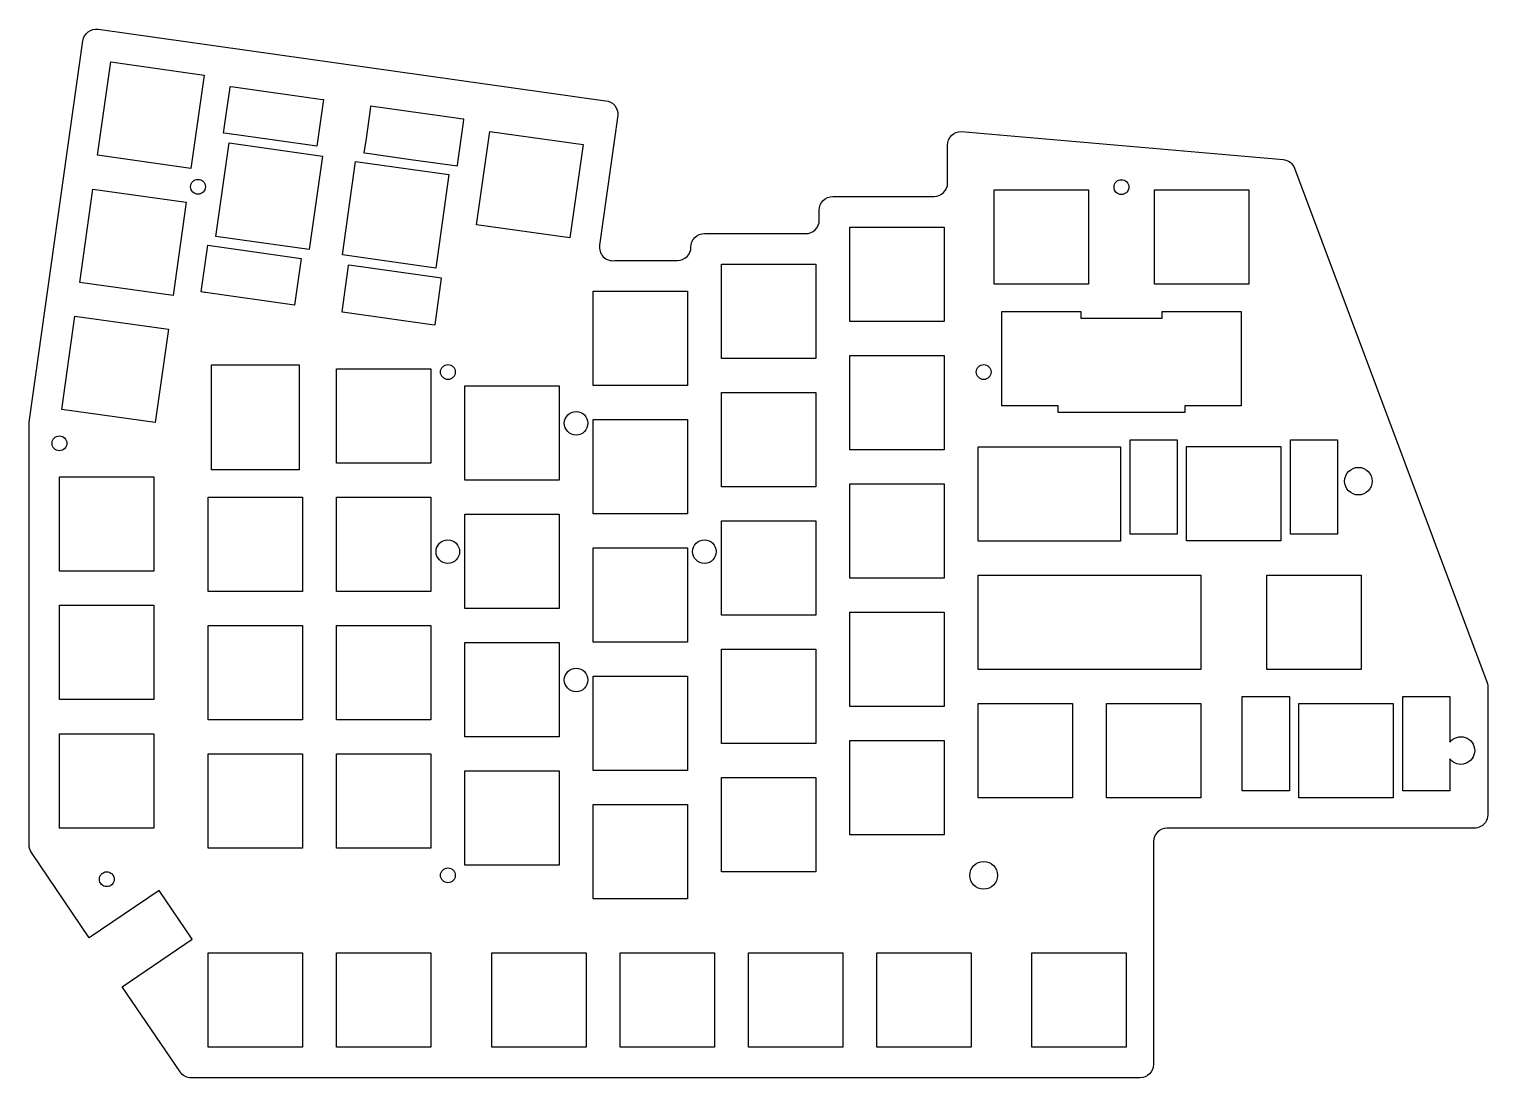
# Model space of a CAD drawing. Header units: millimetres. Extents: x -224 to -7, y 7 to 163.
import ezdxf

# ---------------------------------------------------------------- set-up
doc = ezdxf.new("R2010")
doc.units = ezdxf.units.MM
doc.layers.get('0').update_dxf_attribs({"linetype": 'CONTINUOUS'})

msp = doc.modelspace()

# ---------------------------------------------------------------- linework, layer by layer
for points in [[(-108.6, 132.51, 0.414214), (-106.6, 134.51), (-106.6, 136.01, -0.414214), (-104.6, 138.01), (-89.55, 138.01, 0.414214), (-87.55, 140.01), (-87.55, 145.65, -0.414214), (-85.55, 147.65), (-37.75, 143.5, -0.288633), (-36.05, 142.22), (-7.48, 66.01, -0.09013), (-7.35, 65.31), (-7.35, 46.26, -0.150772), (-7.7, 45.13, -0.247364), (-9.35, 44.26), (-54.99, 44.26, 0.413921), (-56.99, 42.26), (-56.99, 9.21, -0.413921), (-58.99, 7.21), (-199.85, 7.21, -0.24886), (-201.5, 8.09), (-210.07, 20.74), (-199.7, 27.77), (-204.6, 35.02), (-214.98, 27.99), (-223.55, 40.64, -0.149901), (-223.9, 41.76), (-223.9, 104.26, -0.034915), (-223.88, 104.54), (-215.93, 161.13, -0.415028), (-213.66, 162.83), (-138.33, 152.23, -0.414217), (-136.51, 150.07), (-139.22, 130.79, 0.501663), (-136.96, 128.51), (-127.65, 128.51, 0.414214), (-125.65, 130.51, -0.414214), (-123.65, 132.51)], [(-193.57, 154.29), (-180.69, 152.48, -0.001841), (-180.69, 152.48), (-180.2, 152.41), (-181.17, 145.48), (-187.49, 146.37), (-194.54, 147.36, -0.000982), (-194.54, 147.36), (-195.03, 147.43), (-194.7, 149.82), (-194.13, 153.87, -0.0027), (-194.13, 153.87), (-194.06, 154.36), (-193.57, 154.3, -0.004785)], [(-173.7, 144.43, 0.002645), (-173.7, 144.43), (-167.26, 143.53), (-160.33, 142.55), (-160.26, 143.05, 0.001869), (-160.26, 143.05), (-159.42, 148.99), (-159.35, 149.49), (-159.84, 149.56, 0.002706), (-159.85, 149.56), (-160.14, 149.6), (-173.22, 151.43), (-173.29, 150.94, 0.00326), (-173.29, 150.94), (-173.89, 146.65), (-174.19, 144.5)], [(-198.35, 123.85), (-197.37, 130.78), (-183.51, 128.83), (-184.49, 121.9), (-197.71, 123.76), (-197.85, 123.78, -0.001911), (-197.86, 123.78)], [(-177.01, 120.85, 0.002112), (-177.01, 120.85), (-164.14, 119.04), (-163.64, 118.97), (-162.67, 125.91), (-176.04, 127.78), (-176.53, 127.85), (-176.6, 127.36, 0.001813), (-176.6, 127.36), (-177, 124.5), (-177.5, 120.92)], [(-71.12, 106.94), (-79.52, 106.94), (-79.52, 120.94), (-67.76, 120.94), (-67.76, 119.94), (-55.71, 119.94), (-55.71, 120.94), (-43.95, 120.94), (-43.95, 106.94), (-50.45, 106.94, -0.000081), (-50.45, 106.94), (-52.35, 106.94), (-52.35, 105.94), (-71.12, 105.94)], [(-36.66, 87.89), (-36.66, 101.89), (-29.66, 101.89), (-29.66, 87.89), (-36.16, 87.89, -0.000078), (-36.16, 87.89)], [(-12.99, 63.79), (-12.99, 57.01, -3.011438), (-12.99, 54.56), (-12.99, 49.79), (-19.99, 49.79), (-19.99, 63.79), (-13.49, 63.79, -0.000079), (-13.49, 63.79)]]:
    msp.add_lwpolyline(points, format="xyb", close=True)
for points in [[(-211.79, 158), (-197.93, 156.05), (-199.88, 142.19), (-213.74, 144.13)], [(-155.53, 147.69), (-141.67, 145.74), (-143.62, 131.87), (-157.48, 133.82)], [(-194.23, 145.96), (-180.37, 144.01), (-182.32, 130.15), (-196.18, 132.1)], [(-175.45, 143.21), (-161.59, 141.26), (-163.54, 127.4), (-177.4, 129.35)], [(-214.45, 139.13), (-200.58, 137.19), (-202.53, 123.32), (-216.39, 125.27)], [(-80.64, 138.99), (-66.64, 138.99), (-66.64, 124.99), (-80.64, 124.99)], [(-56.83, 138.99), (-42.83, 138.99), (-42.83, 124.99), (-56.83, 124.99)], [(-102.07, 133.49), (-88.07, 133.49), (-88.07, 119.49), (-102.07, 119.49)], [(-121.12, 127.99), (-107.12, 127.99), (-107.12, 113.99), (-121.12, 113.99)], [(-140.17, 123.99), (-126.17, 123.99), (-126.17, 109.99), (-140.17, 109.99)], [(-217.1, 120.27), (-203.23, 118.32), (-205.18, 104.46), (-219.05, 106.41)], [(-196.82, 113.04), (-183.82, 113.04), (-183.82, 97.44), (-196.82, 97.44)], [(-102.07, 114.44), (-88.07, 114.44), (-88.07, 100.44), (-102.07, 100.44)], [(-178.27, 112.44), (-164.27, 112.44), (-164.27, 98.44), (-178.27, 98.44)], [(-159.22, 109.94), (-145.22, 109.94), (-145.22, 95.94), (-159.22, 95.94)], [(-121.12, 108.94), (-107.12, 108.94), (-107.12, 94.94), (-121.12, 94.94)], [(-140.17, 104.94), (-126.17, 104.94), (-126.17, 90.94), (-140.17, 90.94)], [(-60.47, 87.89), (-60.47, 101.89), (-53.47, 101.89), (-53.47, 87.89)], [(-61.88, 86.87), (-83.02, 86.87), (-83.02, 100.87), (-61.88, 100.87)], [(-38.07, 86.89), (-52.07, 86.89), (-52.07, 100.89), (-38.07, 100.89)], [(-219.37, 96.39), (-205.37, 96.39), (-205.37, 82.39), (-219.37, 82.39)], [(-102.07, 95.39), (-88.07, 95.39), (-88.07, 81.39), (-102.07, 81.39)], [(-197.32, 93.39), (-183.32, 93.39), (-183.32, 79.39), (-197.32, 79.39)], [(-178.27, 93.39), (-164.27, 93.39), (-164.27, 79.39), (-178.27, 79.39)], [(-159.22, 90.89), (-145.22, 90.89), (-145.22, 76.89), (-159.22, 76.89)], [(-121.12, 89.89), (-107.12, 89.89), (-107.12, 75.89), (-121.12, 75.89)], [(-140.17, 85.89), (-126.17, 85.89), (-126.17, 71.89), (-140.17, 71.89)], [(-83.02, 81.84), (-49.97, 81.84), (-49.97, 67.84), (-83.02, 67.84)], [(-26.16, 67.84), (-40.16, 67.84), (-40.16, 81.84), (-26.16, 81.84)], [(-219.37, 77.34), (-205.37, 77.34), (-205.37, 63.34), (-219.37, 63.34)], [(-102.07, 76.34), (-88.07, 76.34), (-88.07, 62.34), (-102.07, 62.34)], [(-197.32, 74.34), (-183.32, 74.34), (-183.32, 60.34), (-197.32, 60.34)], [(-178.27, 74.34), (-164.27, 74.34), (-164.27, 60.34), (-178.27, 60.34)], [(-159.22, 71.84), (-145.22, 71.84), (-145.22, 57.84), (-159.22, 57.84)], [(-121.12, 70.84), (-107.12, 70.84), (-107.12, 56.84), (-121.12, 56.84)], [(-140.17, 66.84), (-126.17, 66.84), (-126.17, 52.84), (-140.17, 52.84)], [(-43.8, 49.79), (-43.8, 63.79), (-36.8, 63.79), (-36.8, 49.79)], [(-83.02, 62.79), (-69.02, 62.79), (-69.02, 48.79), (-83.02, 48.79)], [(-63.97, 62.79), (-49.97, 62.79), (-49.97, 48.79), (-63.97, 48.79)], [(-21.4, 48.79), (-35.4, 48.79), (-35.4, 62.79), (-21.4, 62.79)], [(-219.37, 58.29), (-205.37, 58.29), (-205.37, 44.29), (-219.37, 44.29)], [(-102.07, 57.29), (-88.07, 57.29), (-88.07, 43.29), (-102.07, 43.29)], [(-197.32, 55.29), (-183.32, 55.29), (-183.32, 41.29), (-197.32, 41.29)], [(-178.27, 55.29), (-164.27, 55.29), (-164.27, 41.29), (-178.27, 41.29)], [(-159.22, 52.79), (-145.22, 52.79), (-145.22, 38.79), (-159.22, 38.79)], [(-121.12, 51.79), (-107.12, 51.79), (-107.12, 37.79), (-121.12, 37.79)], [(-140.17, 47.79), (-126.17, 47.79), (-126.17, 33.79), (-140.17, 33.79)], [(-197.32, 25.74), (-183.32, 25.74), (-183.32, 11.74), (-197.32, 11.74)], [(-178.27, 25.74), (-164.27, 25.74), (-164.27, 11.74), (-178.27, 11.74)], [(-155.22, 25.74), (-141.22, 25.74), (-141.22, 11.74), (-155.22, 11.74)], [(-136.17, 25.74), (-122.17, 25.74), (-122.17, 11.74), (-136.17, 11.74)], [(-117.12, 25.74), (-103.12, 25.74), (-103.12, 11.74), (-117.12, 11.74)], [(-98.07, 25.74), (-84.07, 25.74), (-84.07, 11.74), (-98.07, 11.74)], [(-75.02, 25.74), (-61.02, 25.74), (-61.02, 11.74), (-75.02, 11.74)]]:
    msp.add_lwpolyline(points, close=True)
for centre, radius in [((-198.83, 139.46), 1.1), ((-61.74, 139.41), 1.1), ((-161.73, 111.96), 1.1), ((-82.2, 111.96), 1.1), ((-142.7, 104.36), 1.75), ((-219.4, 101.39), 1.1), ((-26.56, 95.77), 2.05), ((-161.75, 85.31), 1.75), ((-123.65, 85.31), 1.75), ((-142.7, 66.26), 1.75), ((-82.2, 37.26), 2.05), ((-212.37, 36.69), 1.1), ((-161.73, 37.26), 1.1)]:
    msp.add_circle(centre, radius)

doc.saveas('drawing.dxf')
